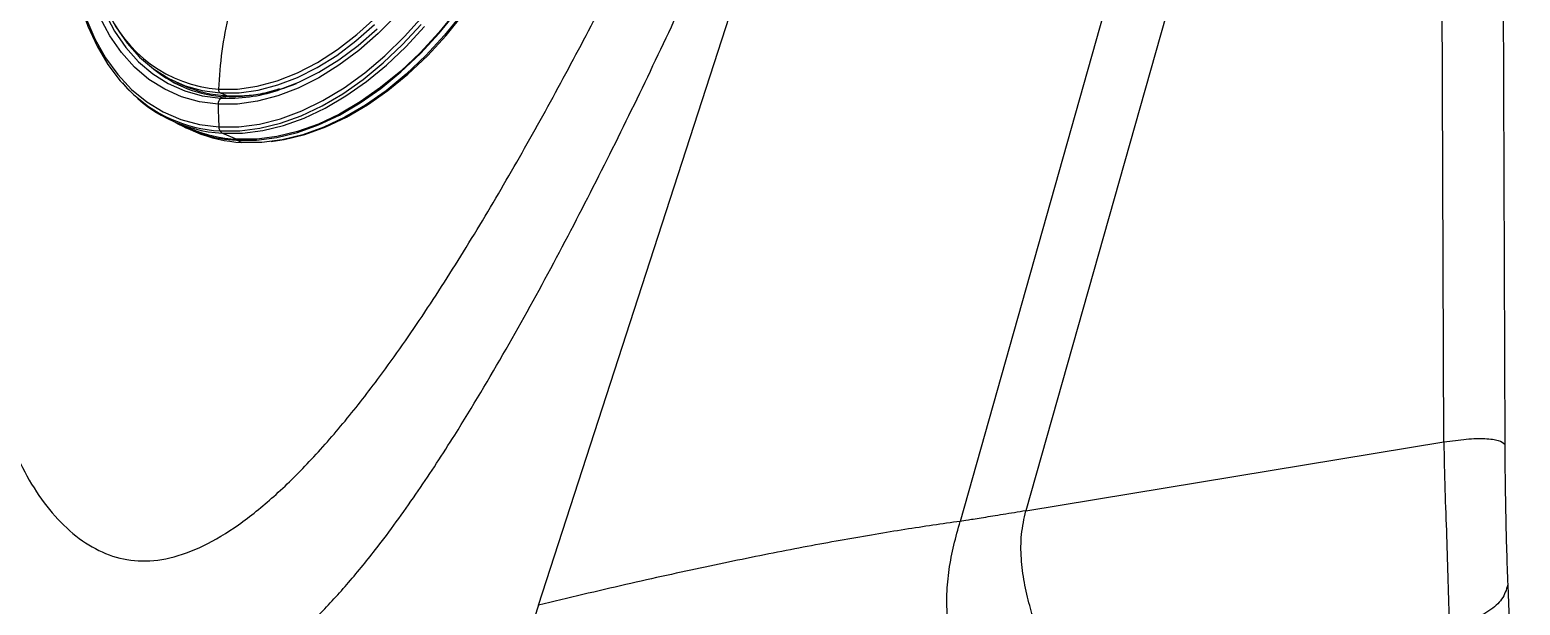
# Model space of a CAD drawing. Extents: x 939 to 1039, y 781 to 934.
# Drawn here: x 1021.77 to 1029.67, y 855.75 to 858.8 of the extents above; entities that cross this region are included whole.
import ezdxf

# ---------------------------------------------------------------- set-up
doc = ezdxf.new("R2010")
doc.units = 0
doc.header["$MEASUREMENT"] = 0
doc.layers.add('1', color=4, linetype='Continuous')

# ---------------------------------------------------------------- blocks, each defined once
blk = doc.blocks.new('Envoy')
at = {"layer": '1', "color": 3, "linetype": 'Continuous', "lineweight": 25}
for p, q in [((90.2425, 64.7811), (88.0516, 57.0198)), ((90.5861, 64.8027), (88.3997, 57.0756)), ((90.6151, 57.4403), (90.5861, 64.8027)), ((90.9088, 64.823), (90.9378, 57.4295)), ((83.8974, 59.3459), (83.9314, 59.3307)), ((84.164, 59.2747), (84.1299, 59.2899)), ((83.896, 59.1323), (83.9718, 59.1005)), ((83.9697, 59.0954), (83.9979, 59.0836)), ((84.1419, 59.076), (84.2177, 59.0441)), ((84.2445, 59.027), (84.2163, 59.0389)), ((88.3997, 57.0756), (90.6151, 57.4403))]:
    blk.add_line(p, q, dxfattribs=at)
at = {"layer": '1', "color": 3, "linetype": 'Continuous', "lineweight": 25, "flags": 128}
for points in [[(84.1221, 59.1092), (84.2286, 59.11), (84.338, 59.1245), (84.4493, 59.1527), (84.5616, 59.1943), (84.674, 59.249), (84.7856, 59.3164), (84.8955, 59.3958), (85.0028, 59.4868), (85.1067, 59.5884), (85.2063, 59.7)], [(84.1281, 59.0886), (84.2327, 59.0891), (84.3399, 59.1028), (84.4491, 59.1295), (84.5592, 59.1691), (84.6696, 59.2212), (84.7793, 59.2854), (84.8875, 59.3613), (84.9935, 59.4483), (85.0963, 59.5457), (85.1953, 59.6527)], [(84.2163, 59.0389), (84.3216, 59.0395), (84.4295, 59.0532), (84.5394, 59.0801), (84.6502, 59.12), (84.7613, 59.1724), (84.8718, 59.2371), (84.9807, 59.3135), (85.0873, 59.401), (85.1909, 59.499), (85.2905, 59.6068), (85.3854, 59.7234)], [(85.0667, 59.7059), (84.9674, 59.6053), (84.8645, 59.5152), (84.7589, 59.4364), (84.6514, 59.3694), (84.543, 59.315), (84.4346, 59.2736), (84.3272, 59.2454), (84.2215, 59.2308), (84.1187, 59.2299)], [(85.3833, 59.7266), (85.2886, 59.6103), (85.1893, 59.5029), (85.0861, 59.4051), (84.9798, 59.3179), (84.8712, 59.2417), (84.7611, 59.1772), (84.6503, 59.1249), (84.5398, 59.0852), (84.4303, 59.0584), (84.3227, 59.0447), (84.2177, 59.0441)], [(85.4136, 59.7116), (85.3187, 59.5949), (85.2191, 59.4872), (85.1155, 59.3892), (85.0089, 59.3016), (84.8999, 59.2252), (84.7895, 59.1606), (84.6784, 59.1081), (84.5676, 59.0683), (84.4577, 59.0414), (84.3498, 59.0276), (84.2445, 59.027)], [(83.5176, 59.7145), (83.5693, 59.6174), (83.6292, 59.5307), (83.6971, 59.4551), (83.7721, 59.3912), (83.8538, 59.3396), (83.9414, 59.3008), (84.0342, 59.275), (84.1313, 59.2625)], [(84.1299, 59.2899), (84.2291, 59.2908), (84.3309, 59.3048), (84.4344, 59.3319), (84.5389, 59.3719), (84.6434, 59.4243), (84.7469, 59.4888), (84.8487, 59.5648), (84.9479, 59.6516)], [(84.1419, 59.076), (84.2469, 59.0765), (84.3545, 59.0903), (84.464, 59.1171), (84.5745, 59.1568), (84.6853, 59.2091), (84.7954, 59.2736), (84.904, 59.3497), (85.0103, 59.437), (85.1135, 59.5347), (85.2128, 59.6421)], [(85.8172, 56.5757), (86.7471, 59.4453), (87.677, 62.3149)], [(84.3999, 59.0324), (84.4685, 59.0426), (84.578, 59.0695), (84.6885, 59.1092), (84.7992, 59.1614), (84.9093, 59.2259), (85.0179, 59.3021), (85.1242, 59.3893), (85.2274, 59.487), (85.3267, 59.5944), (85.4213, 59.7107)], [(84.4326, 59.3027), (84.4405, 59.3052), (84.5466, 59.3458), (84.6527, 59.3991), (84.7579, 59.4646), (84.8613, 59.5417), (84.962, 59.6299)], [(84.1187, 59.2299), (84.0194, 59.2427), (83.9246, 59.269), (83.8351, 59.3087), (83.7517, 59.3614), (83.675, 59.4267), (83.6057, 59.5039), (83.5444, 59.5926), (83.4916, 59.6918), (83.4478, 59.8007), (83.4134, 59.9185), (83.3886, 60.0441), (83.3736, 60.1764), (83.3687, 60.3143), (83.3737, 60.4567), (83.3888, 60.6023), (83.4042, 60.7001)], [(83.3426, 60.5707), (83.3278, 60.4358), (83.3206, 60.2903), (83.3232, 60.1487), (83.3353, 60.0122), (83.3569, 59.8819), (83.3879, 59.7586), (83.428, 59.6434), (83.4769, 59.5372), (83.5343, 59.4406), (83.5996, 59.3546), (83.6454, 59.3053)], [(83.322, 60.2768), (83.3226, 60.2109), (83.3315, 60.0699), (83.3504, 59.9349), (83.3791, 59.8071), (83.4175, 59.6874), (83.4651, 59.5769), (83.5218, 59.4763), (83.5869, 59.3866), (83.6599, 59.3084), (83.7404, 59.2424), (83.8275, 59.1891), (83.9207, 59.149), (84.0191, 59.1223), (84.1221, 59.1092)], [(84.1202, 59.3089), (84.2215, 59.31), (84.3256, 59.325), (84.4315, 59.3537), (84.5382, 59.3959), (84.6448, 59.4511), (84.7503, 59.519), (84.8539, 59.5988), (84.9544, 59.6899), (85.0511, 59.7914), (85.143, 59.9024), (85.1912, 59.9672)], [(83.462, 59.9087), (83.4835, 59.84), (83.5257, 59.735), (83.5765, 59.6394), (83.6356, 59.554), (83.7024, 59.4795), (83.7763, 59.4166), (83.8567, 59.3658), (83.943, 59.3276), (84.0343, 59.3022), (84.1299, 59.2899)], [(83.8011, 59.3991), (83.879, 59.3483), (83.9434, 59.3169)]]:
    blk.add_lwpolyline(points, dxfattribs=at)
at = {"layer": '1', "color": 3, "linetype": 'Continuous', "lineweight": 25}
for centre, radius, start, end in [((84.1766, 60.0121), 0.7055, 202.32032, 265.41609), ((84.1939, 59.9272), 0.6596, 230.89154, 266.9255), ((84.1854, 59.8226), 0.7479, 219.89575, 266.67278), ((84.1996, 59.9337), 0.66, 246.01611, 266.90542), ((84.2003, 60.1458), 0.8719, 267.61725, 292.46802), ((84.1697, 59.8271), 0.7397, 224.86343, 266.77914), ((84.1645, 59.2309), 0.0459, 136.41489, 181.2147), ((84.1721, 60.1057), 0.8442, 267.23059, 287.97767), ((84.1494, 59.2456), 0.0247, 68.438, 137.05426), ((86.1957, 59.2281), 2.077, 179.9508, 183.28045), ((84.2554, 59.7749), 0.737, 240.24144, 266.96164), ((84.2581, 59.7851), 0.7421, 247.30656, 266.88068), ((84.1677, 59.1114), 0.0457, 182.70438, 210.03073), ((84.1542, 59.1033), 0.03, 209.48899, 245.79704), ((84.285, 59.7703), 0.7443, 247.30667, 266.88076)]:
    blk.add_arc(centre, radius, start, end, dxfattribs=at)
for points, knots in [([(81.6531, 58.5998), (81.6527, 58.7142), (81.6519, 58.9422), (81.6856, 59.2821), (81.747, 59.6172), (81.8364, 59.9481), (81.948, 60.2775), (82.0746, 60.6083), (82.2102, 60.9436), (82.353, 61.284), (82.4924, 61.6008), (82.6287, 61.8919), (82.7619, 62.1553), (82.9078, 62.4138), (83.0683, 62.66), (83.245, 62.8871), (83.4351, 63.0896), (83.6334, 63.2659), (83.8568, 63.436), (84.1029, 63.5967), (84.3666, 63.7468), (84.6657, 63.8981), (84.9979, 64.0441), (85.3625, 64.1771), (85.7201, 64.284), (85.9557, 64.3349), (86.0734, 64.3603)], [0, 0, 0, 0, 0.040896, 0.08153, 0.121712, 0.16188, 0.202537, 0.243615, 0.284974, 0.327206, 0.369771, 0.402394, 0.435849, 0.469512, 0.503093, 0.536655, 0.570124, 0.602983, 0.635303, 0.678131, 0.720347, 0.761443, 0.822406, 0.882535, 0.941357, 1, 1, 1, 1]), ([(82.9198, 59.3314), (82.9381, 59.4617), (82.9748, 59.7222), (83.052, 60.1148), (83.1462, 60.5031), (83.2486, 60.8405), (83.3528, 61.1233), (83.4522, 61.3536), (83.5628, 61.5715), (83.6848, 61.7758), (83.8178, 61.9653), (83.9618, 62.1407), (84.1162, 62.3023), (84.2804, 62.4508), (84.4833, 62.6103), (84.7264, 62.7705), (85.0097, 62.9226), (85.3, 63.0499), (85.5957, 63.1557), (85.8945, 63.2452), (86.0937, 63.2929), (86.1941, 63.3169)], [0, 0, 0, 0, 0.0650213, 0.130009, 0.1942358, 0.2568886, 0.2972992, 0.3364049, 0.3750132, 0.4127807, 0.4500136, 0.4876646, 0.5260086, 0.5649731, 0.6052855, 0.6677024, 0.7312534, 0.7969373, 0.8637394, 0.9313415, 1, 1, 1, 1]), ([(82.864, 58.2654), (82.8696, 58.1777), (82.8806, 58.0056), (82.9203, 57.7651), (82.978, 57.5451), (83.0556, 57.3471), (83.1519, 57.1735), (83.2653, 57.0272), (83.3939, 56.913), (83.5365, 56.8361), (83.6932, 56.8026), (83.8629, 56.8184), (84.0435, 56.8852), (84.2293, 56.998), (84.4177, 57.1504), (84.6065, 57.3362), (84.7935, 57.5501), (84.9987, 57.814), (85.2184, 58.129), (85.4502, 58.4941), (85.6758, 58.8755), (85.8954, 59.2679), (86.1092, 59.6687), (86.3511, 60.144), (86.6158, 60.6966), (86.8993, 61.3292), (87.173, 61.9707), (87.3489, 62.4025), (87.4371, 62.619)], [0, 0, 0, 0, 0.030342, 0.059552, 0.088112, 0.116336, 0.14429, 0.171678, 0.198419, 0.224107, 0.249017, 0.274209, 0.299822, 0.326988, 0.355075, 0.384546, 0.415623, 0.447237, 0.490749, 0.535602, 0.58086, 0.626764, 0.673032, 0.719254, 0.788843, 0.858833, 0.929198, 1, 1, 1, 1]), ([(81.7374, 57.5764), (81.761, 57.4614), (81.8086, 57.2292), (81.9181, 56.9379), (82.0352, 56.699), (82.1507, 56.5092), (82.2794, 56.3383), (82.4219, 56.1896), (82.5802, 56.0667), (82.7555, 55.9741), (82.9453, 55.9145), (83.1446, 55.8864), (83.3491, 55.8867), (83.5549, 55.9123), (83.7572, 55.961), (83.9538, 56.0315), (84.1438, 56.1241), (84.3263, 56.2395), (84.4997, 56.3766), (84.664, 56.5326), (84.8207, 56.7052), (84.9938, 56.9196), (85.1787, 57.1767), (85.4047, 57.5231), (85.6447, 57.9263), (85.8979, 58.386), (86.1378, 58.8488), (86.368, 59.3156), (86.5903, 59.7864), (86.8463, 60.35), (87.1314, 61.0072), (87.4427, 61.7578), (87.6412, 62.2595), (87.7403, 62.51)], [0, 0, 0, 0, 0.032543, 0.065719, 0.08804, 0.110386, 0.132828, 0.15527, 0.177835, 0.200941, 0.224344, 0.247841, 0.271674, 0.295778, 0.3197, 0.343004, 0.366106, 0.388913, 0.410849, 0.43232, 0.453699, 0.474997, 0.506073, 0.536331, 0.581179, 0.625015, 0.66837, 0.711746, 0.754976, 0.79814, 0.865823, 0.933011, 1, 1, 1, 1]), ([(84.1747, 59.7082), (84.1609, 59.6426), (84.1331, 59.5113), (84.1245, 59.3764), (84.1202, 59.3089)], [0, 0, 0, 0, 0.500001, 1, 1, 1, 1]), ([(84.1202, 59.3089), (84.1203, 59.3068), (84.1204, 59.3026), (84.1225, 59.297), (84.1257, 59.2924), (84.1285, 59.2907), (84.1299, 59.2899)], [0, 0, 0, 0, 0.250002, 0.500044, 0.749988, 1, 1, 1, 1]), ([(84.4424, 59.3109), (84.4249, 59.3052), (84.375, 59.2889), (84.2943, 59.2747), (84.2146, 59.268), (84.1677, 59.2698), (84.1509, 59.2704)], [0, 0, 0, 0, 0.17412, 0.496597, 0.81996, 1, 1, 1, 1]), ([(90.6151, 57.4403), (90.6561, 57.4462), (90.7385, 57.458), (90.838, 57.4599), (90.9127, 57.4505), (90.9293, 57.4366), (90.9378, 57.4295)], [0, 0, 0, 0, 0.240579, 0.482295, 0.733508, 1, 1, 1, 1]), ([(90.6151, 57.4403), (90.6166, 57.3556), (90.6196, 57.1874), (90.6302, 56.9389), (90.6364, 56.6988), (90.6411, 56.5457), (90.6435, 56.4686)], [0, 0, 0, 0, 0.251994, 0.500572, 0.748293, 1, 1, 1, 1]), ([(90.9378, 57.4295), (90.9382, 57.3647), (90.9391, 57.236), (90.9424, 57.0468), (90.947, 56.8613), (90.9514, 56.7429), (90.9536, 56.6831)], [0, 0, 0, 0, 0.252231, 0.500354, 0.747736, 1, 1, 1, 1]), ([(88.3997, 57.0756), (88.3586, 57.0689), (88.2751, 57.0553), (88.1703, 57.0385), (88.0875, 57.0251), (88.0635, 57.0216), (88.0516, 57.0198)], [0, 0, 0, 0, 0.244109, 0.494836, 0.748195, 1, 1, 1, 1]), ([(88.5989, 56.132), (88.5749, 56.1761), (88.5263, 56.2652), (88.4683, 56.4127), (88.4221, 56.5573), (88.3901, 56.6952), (88.3734, 56.822), (88.372, 56.951), (88.3905, 57.0341), (88.3997, 57.0756)], [0, 0, 0, 0, 0.167084, 0.337692, 0.508255, 0.633714, 0.757144, 0.878766, 1, 1, 1, 1]), ([(88.0516, 57.0198), (87.9556, 57.006), (87.7633, 56.9786), (87.4403, 56.924), (87.0887, 56.8582), (86.7043, 56.7795), (86.2879, 56.6883), (85.9741, 56.6133), (85.8172, 56.5757)], [0, 0, 0, 0, 0.166033, 0.332522, 0.499221, 0.666021, 0.83294, 1, 1, 1, 1]), ([(88.1412, 56.0522), (88.1223, 56.0845), (88.0845, 56.149), (88.0362, 56.2605), (88.0015, 56.38), (87.9824, 56.5054), (87.979, 56.6348), (87.9909, 56.7652), (88.0163, 56.8939), (88.0399, 56.978), (88.0516, 57.0198)], [0, 0, 0, 0, 0.123473, 0.246764, 0.368193, 0.492283, 0.617652, 0.745091, 0.873373, 1, 1, 1, 1]), ([(90.9537, 56.6828), (90.9458, 56.6573), (90.9306, 56.6078), (90.8592, 56.5439), (90.764, 56.4946), (90.6837, 56.4772), (90.6435, 56.4686)], [0, 0, 0, 0, 0.267012, 0.517319, 0.75883, 1, 1, 1, 1]), ([(90.9536, 56.6831), (90.9642, 56.4253), (90.9853, 55.9072), (91.0081, 55.3983), (91.0195, 55.1426)], [0, 0, 0, 0, 0.497529, 1, 1, 1, 1]), ([(85.8172, 56.5757), (85.7983, 56.5177), (85.7593, 56.3984), (85.7122, 56.2079), (85.6902, 56.0223), (85.6933, 55.8516), (85.7146, 55.7025), (85.7515, 55.5611), (85.7816, 55.4712), (85.7965, 55.4269)], [0, 0, 0, 0, 0.161383, 0.332357, 0.506152, 0.6347, 0.760052, 0.881842, 1, 1, 1, 1])]:
    blk.add_open_spline(points, degree=3, knots=knots, dxfattribs=at)

msp = doc.modelspace()

# ---------------------------------------------------------------- block references
at = {"layer": '1'}
msp.add_blockref('Envoy', (938.6538, 799.1744), dxfattribs=at)

doc.saveas('drawing.dxf')
